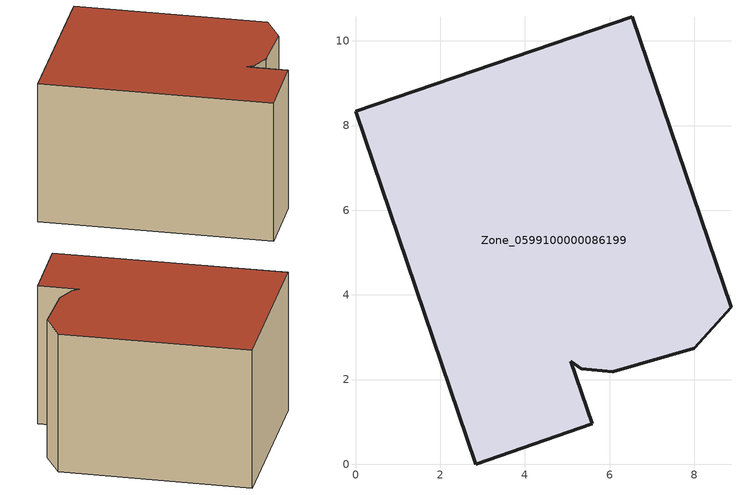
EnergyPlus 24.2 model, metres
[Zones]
Zone_0599100000086199
 floor ground (C_G): 0,8.34 6.54,10.57 8.87,3.71 8,2.74 6.08,2.18 5.33,2.26 5.09,2.43 5.59,0.96 2.84,0 z0
 wall outside (C_F): 2.84,0 5.59,0.96 5.09,2.43 5.33,2.26 6.08,2.18 8,2.74 8.87,3.71 6.54,10.57 0,8.34 2.84,0 z0:5.56
 roof outside (C_R): 6.54,10.57 0,8.34 2.84,0 5.59,0.96 5.09,2.43 5.33,2.26 6.08,2.18 8,2.74 8.87,3.71 z5.56
[BUILDING]
Pand.0599100000086199: North Axis=0; Terrain=City; Loads Convergence Tolerance Value=0.04; Temperature Convergence Tolerance Value=0.4; Solar Distribution=FullExterior; Maximum Number of Warmup Days=25; Minimum Number of Warmup Days=1
[Site:Location]
Rotterdam.The.Hague.AP_ZH_NLD Design_Conditions: Latitude=51.96; Longitude=4.45; Time Zone=1; Elevation=-4.5
[SITE:GROUNDTEMPERATURE:BUILDINGSURFACE]
18, 18, 18, 18, 18, 18, 18, 18, 18, 18, 18, 18
[MATERIAL] Thermal Absorptance=0.9; Solar Absorptance=0.7; Visible Absorptance=0.7
Name | Roughness | Thickness | Conductivity | Density | Specific Heat
G.TC.1946 | MediumSmooth | 0.15 | 1 | 540 | 1210
F.TC.1946 | Rough | 0.3 | 0.857143 | 1920 | 840
R.TC.1946 | MediumRough | 0.2 | 0.909091 | 1500 | 1000
[CONSTRUCTION]
C_G: G.TC.1946
C_F: F.TC.1946
C_R: R.TC.1946
[ZONE]
Zone_0599100000086199: Type=1; Multiplier=1; Ceiling Height=Autocalculate; Volume=Autocalculate; Floor Area=autocalculate; Part of Total Floor Area=Yes
[ZONEINFILTRATION:DESIGNFLOWRATE]
Infil_Zone_0599100000086199: Zone or ZoneList or Space or SpaceList=Zone_0599100000086199; Schedule=AlwaysOn; Design Flow Rate Calculation Method=Flow/Area; Flow Rate per Floor Area=0.003; Constant Term Coefficient=1; Temperature Term Coefficient=0; Velocity Term Coefficient=0; Velocity Squared Term Coefficient=0
[HVACTEMPLATE:ZONE:IDEALLOADSAIRSYSTEM]
Zone_0599100000086199: Maximum Heating Supply Air Temperature=50; Minimum Cooling Supply Air Temperature=13; Maximum Heating Supply Air Humidity Ratio=0.0156; Minimum Cooling Supply Air Humidity Ratio=0.0077; Heating Limit=NoLimit; Cooling Limit=NoLimit; Dehumidification Control Type=ConstantSensibleHeatRatio; Cooling Sensible Heat Ratio=0.7; Dehumidification Setpoint=60; Humidification Control Type=None; Humidification Setpoint=30; Outdoor Air Method=None; Outdoor Air Flow Rate per Person=0.00944; Outdoor Air Flow Rate per Zone Floor Area=0; Outdoor Air Flow Rate per Zone=0; Demand Controlled Ventilation Type=None; Outdoor Air Economizer Type=NoEconomizer; Heat Recovery Type=None; Sensible Heat Recovery Effectiveness=0.7; Latent Heat Recovery Effectiveness=0.65
[ZONECONTROL:THERMOSTAT]
ThermostatControl_Zone_0599100000086199: Zone or ZoneList=Zone_0599100000086199; Control Type Schedule=DualSetpointControlType; Control 1=Thermostat_Zone_0599100000086199; Temperature Difference Between Cutout And Setpoint=0
[THERMOSTATSETPOINT:DUALSETPOINT]
Thermostat_Zone_0599100000086199: Heating Setpoint Temperature Schedule=HeatingSetpoint_Zone_0599100000086199; Cooling Setpoint Temperature Schedule=CoolingSetpoint_Zone_0599100000086199
[SCHEDULE:COMPACT]
HeatingSetpoint_Zone_0599100000086199: Through: 12/31, For: AllDays, Until: 24:00, 21
CoolingSetpoint_Zone_0599100000086199: Through: 12/31, For: AllDays, Until: 24:00, 24
DualSetpointControlType: Through: 12/31, For: AllDays, Until: 24:00, 4
AlwaysOn: Through: 12/31, For: AllDays, Until: 24:00, 1
